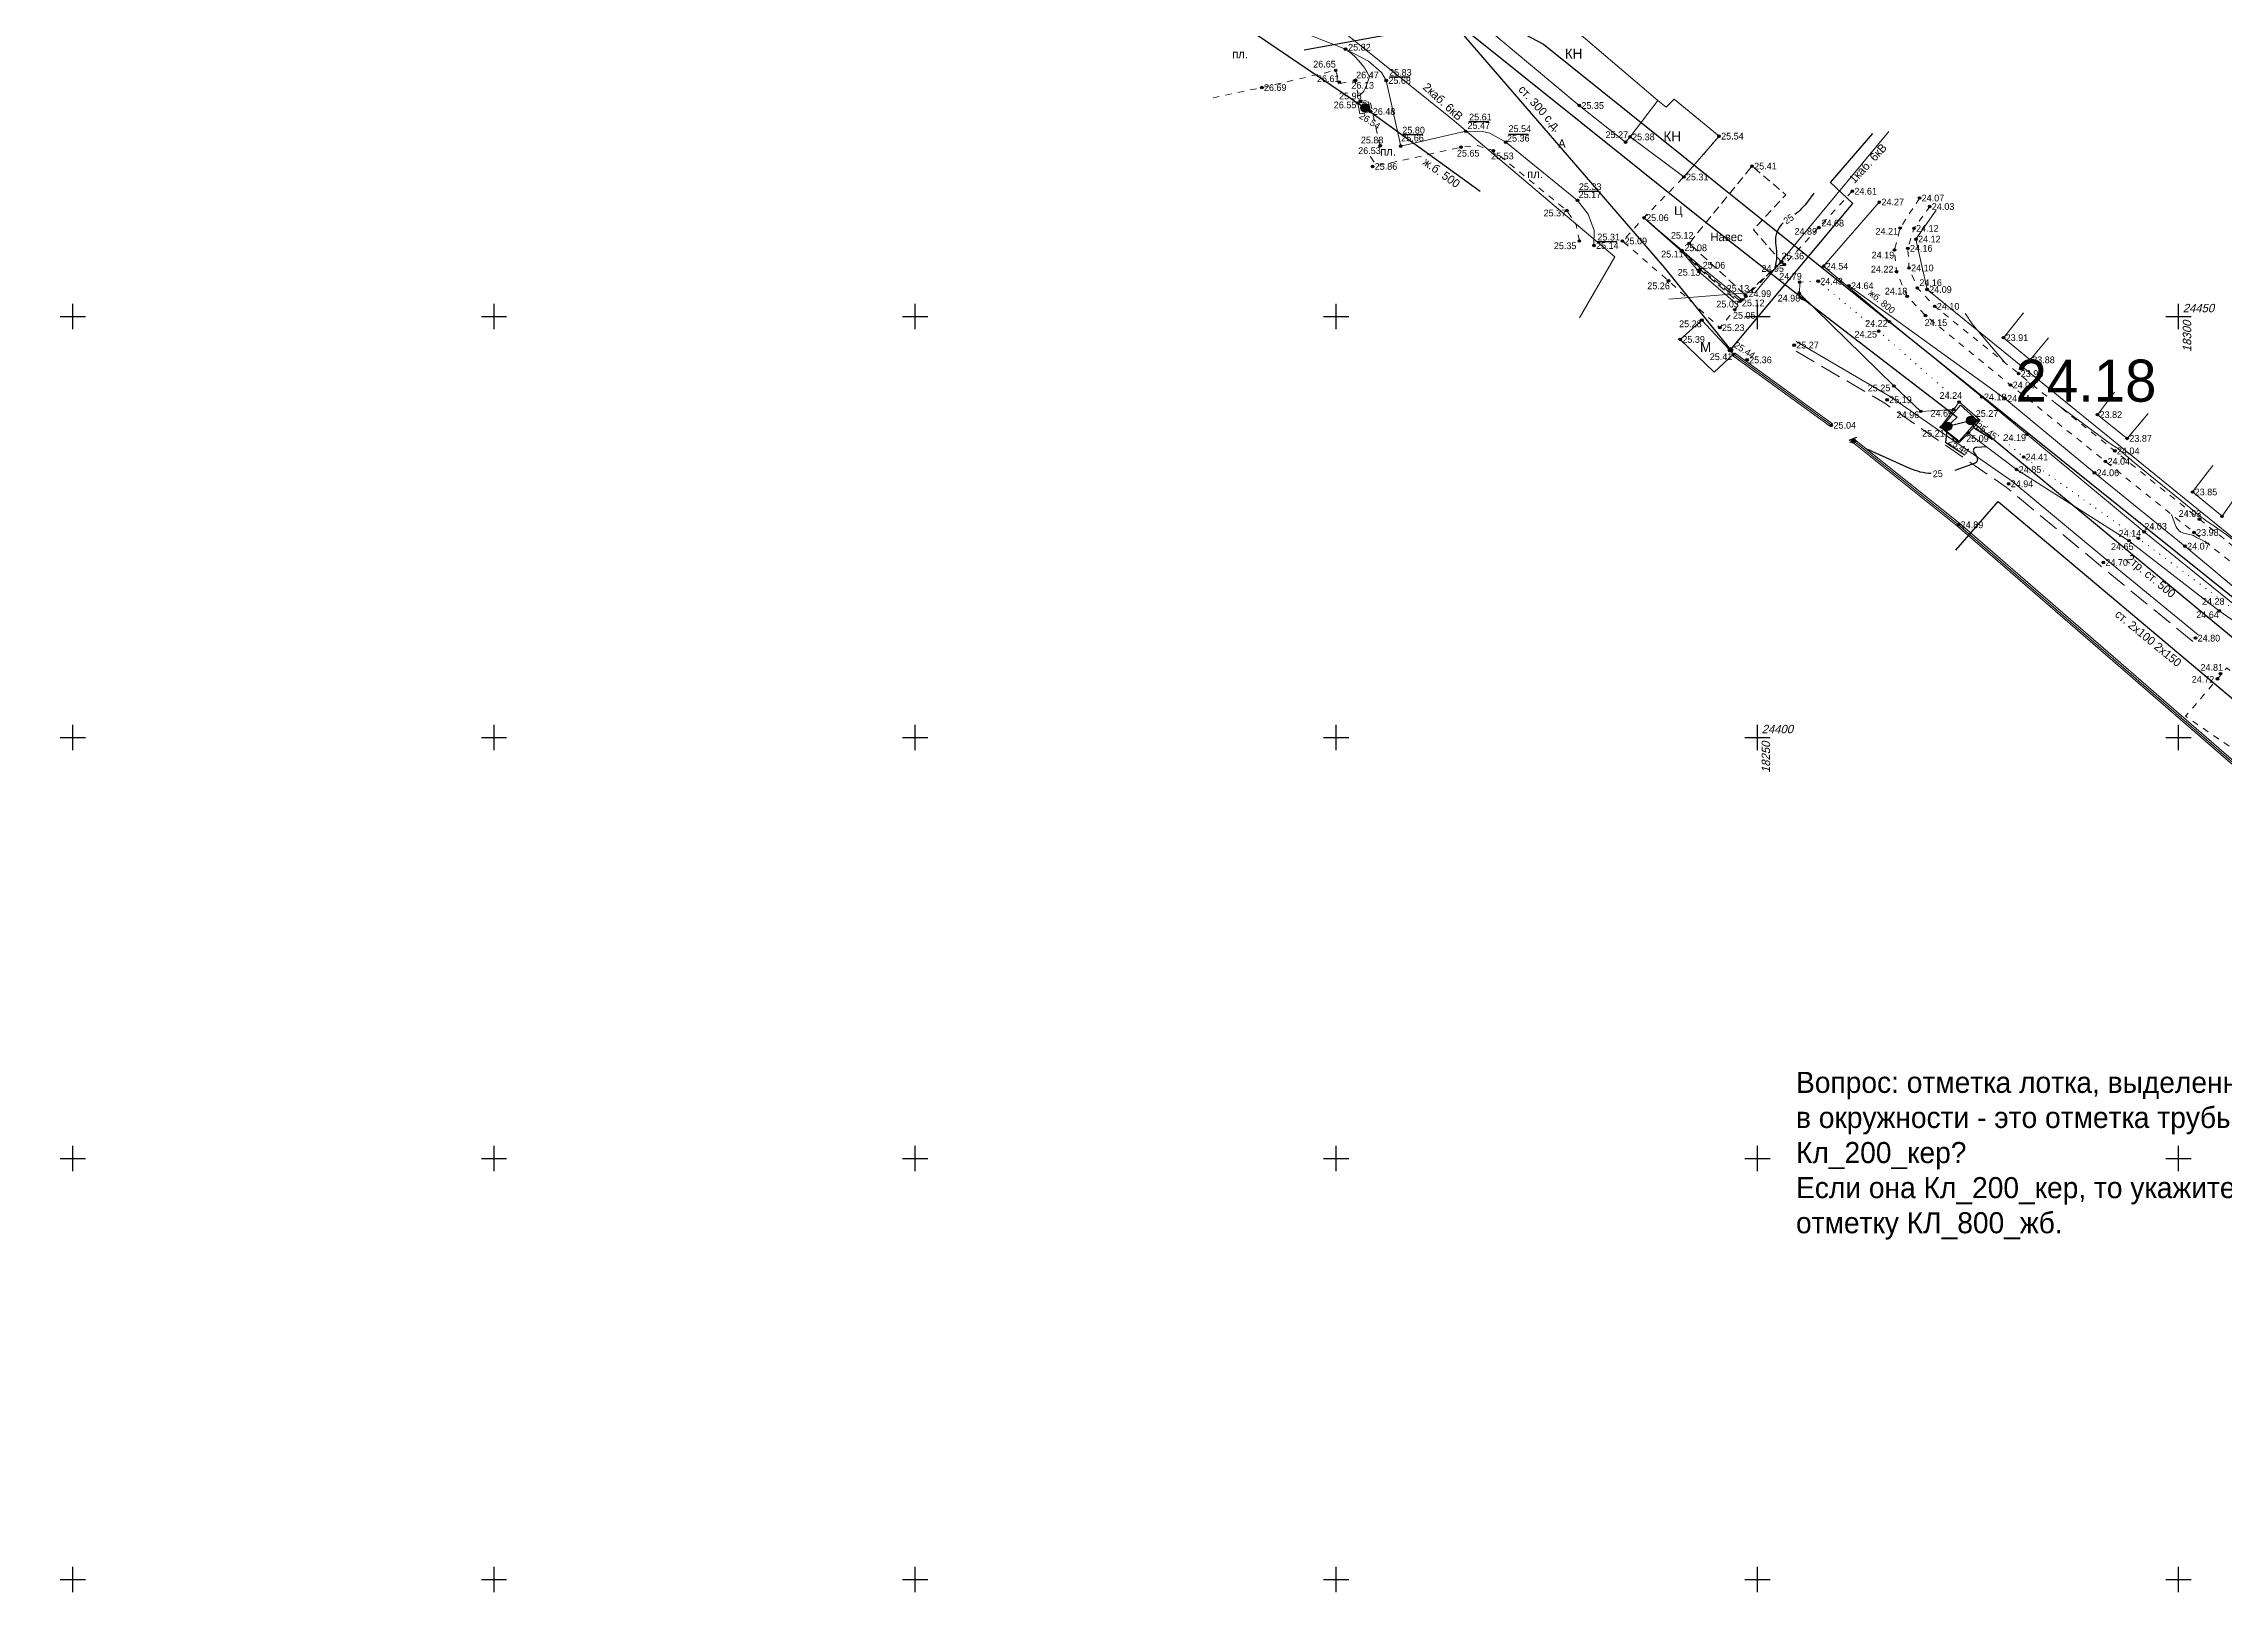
# Model space of a CAD drawing. Header units: metres. Extents: x 16881 to 20071, y 24181 to 25063.
# Drawn here: x 18046.5 to 18305.4, y 24297 to 24482.4 of the extents above; entities that cross this region are included whole.
import ezdxf
from ezdxf.enums import TextEntityAlignment as Align

# ---------------------------------------------------------------- set-up
doc = ezdxf.new("R2010")
doc.units = ezdxf.units.M
for name, pattern in [('g5_01_5x1_5', [1.5, 0.75, -0.75]), ('g5_02x1', [1.5, 1, -0.5]), ('g5_05x2', [3.5, 2.5, -1]), ('g5_366', [0.85, 0.1, -0.75])]:
    doc.linetypes.add(name, pattern=pattern)
for name, color, linetype in [('02_Сетка', 7, 'Continuous'), ('03_Здания и строения', 7, 'Continuous'), ('05_Элементы зданий', 7, 'Continuous'), ('06_Инженерно-технические сооружения', 7, 'Continuous'), ('10_Границы покрытий и угодий', 7, 'Continuous'), ('11_Гидрография', 7, 'Continuous'), ('12_Рельеф', 7, 'Continuous'), ('13_Растительность', 7, 'Continuous'), ('14_Ограждения', 7, 'Continuous'), ('19_Горизонтали', 7, 'Continuous'), ('30_Канализация', 7, 'Continuous'), ('32_Теплосеть', 7, 'Continuous'), ('33_Газопровод', 7, 'Continuous'), ('38_Кабели высокого напряжения', 7, 'Continuous'), ('44_Крышки колодцев', 7, 'Continuous'), ('45_Номера колодцев', 7, 'Continuous'), ('61_Отметки высоты поверхности', 7, 'Continuous'), ('Сетка', 7, 'Continuous')]:
    doc.layers.add(name, color=color, linetype=linetype)
doc.styles.add('LIKE11', font='bm431.shx')
doc.styles.add('LIKE14', font='p131.shx')
doc.styles.add('LIKE17', font='d431.shx')
doc.styles.add('LIKE32', font='peteri.shx')
doc.styles.add('LIKE36', font='pragmai.shx')
doc.styles.add('Line_GUGK', font='')
doc.styles.get('Line_GUGK').set_extended_font_data('Bm431', italic=True)
doc.linetypes.add('g5_084a', pattern='A,0.001,[18,GUGK_2005.shx,S=2.5,R=180,X=0,Y=0],0.5,[18,GUGK_2005.shx,S=6,R=180,X=0,Y=0],0.5', length=1.001)
doc.linetypes.add('g5_084b', pattern='A,0.001,[18,GUGK_2005.shx,S=5,R=180,X=0,Y=0],0.5,[18,GUGK_2005.shx,S=15,R=180,X=0,Y=0],0.5', length=1.001)
doc.linetypes.add('g5_119_1', pattern='A,4,-1,[31,GUGK_2005.shx,S=0.1,R=0,X=0,Y=0],0.35,[31,GUGK_2005.shx,S=0.08,R=0,X=0,Y=0],3.3,[31,GUGK_2005.shx,S=0.08,R=180,X=0,Y=0],0.35,[31,GUGK_2005.shx,S=0.1,R=180,X=0,Y=0],-1', length=10)
doc.linetypes.add('g5_121_g', pattern='A,4,-0.4,["Г",Line_GUGK,S=1,R=0,X=0,Y=-0.5],-1.2,12', length=17.6)
doc.linetypes.add('g5_121_t', pattern='A,4,-0.4,["Т",Line_GUGK,S=1,R=0,X=0,Y=-0.5],-1.2,12', length=17.6)
doc.linetypes.add('g5_122_k', pattern='A,1,-1,1.5,-0.4,["К",Line_GUGK,S=1,R=0,X=0,Y=-0.5],-1.5,1.5,-1,4,-1,4,-1,3', length=20.9)
doc.linetypes.add('g5_122_kl', pattern='A,1,-1,1.5,-0.4,["Кл",Line_GUGK,S=1,R=0,X=0,Y=-0.5],-2.4,1.5,-1,4,-1,4,-1,3', length=21.8)
doc.linetypes.add('g5_122_t', pattern='A,1,-1,1.5,-0.4,["Т",Line_GUGK,S=1,R=0,X=0,Y=-0.5],-1.5,1.5,-1,4,-1,4,-1,3', length=20.9)
doc.linetypes.add('g5_386_4', pattern='A,0,-3.5,[23,GUGK_2005.shx,S=1,R=0,X=3,Y=0],-3.5', length=7)
doc.linetypes.add('g5_397_1', pattern='A,0,-0.625,[39,GUGK_2005.shx,S=0.5,R=0,X=0.5,Y=0],-1.25,[24,GUGK_2005.shx,S=0.5,R=0,X=0.5,Y=0],-0.625', length=2.5)
doc.linetypes.add('g5_472', pattern='A,0,-4,[25,GUGK_2005.shx,S=0.4,R=0,X=0,Y=-0.2],0', length=4)
doc.linetypes.add('g5_474_1a', pattern='A,1,-0.25,[28,GUGK_2005.shx,S=1,R=0,X=0,Y=0],-0.25,1', length=2.5)

# ---------------------------------------------------------------- blocks, each defined once
blk = doc.blocks.new('g5_122_7')
h = blk.add_hatch(color=0)
edge = h.paths.add_edge_path()
edge.add_arc((0, 0), 0.25, 0, 360)
at = {"color": 0}
blk.add_circle((0, 0), 0.25, dxfattribs=at)
blk = doc.blocks.new('g5_474c_1')
h = blk.add_hatch(color=0)
edge = h.paths.add_edge_path()
edge.add_arc((0, 0), 0.25, 0, 360)
at = {"color": 0}
blk.add_line((0, 0.25), (0, 0.5), dxfattribs=at)
blk.add_lwpolyline([(0.25, -0.5), (0.25, 0.5)], dxfattribs=at)
blk.add_circle((0, 0), 0.25, dxfattribs=at)
blk = doc.blocks.new('g5_117t')
h = blk.add_hatch(color=255)
h.paths.add_polyline_path([(-0.04, -0.04), (-0.46, -0.04, 0.367426), (-0.04, -0.46)])
h.paths.add_polyline_path([(0.04, -0.46, 0.367426), (0.46, -0.04), (0.04, -0.04)])
h.paths.add_polyline_path([(0.46, 0.04, 0.921954), (-0.46, 0.04)])
at = {"color": 0}
for points in [[(-0.5, 0), (0.5, 0)], [(0, -0.5), (0, 0)]]:
    blk.add_lwpolyline(points, dxfattribs=at)
blk.add_circle((0, 0), 0.5, dxfattribs=at)
blk = doc.blocks.new('g5_117kb')
h = blk.add_hatch(color=255)
h.paths.add_polyline_path([(0.04, 0.04), (0.46, 0.04, 0.367426), (0.04, 0.46)])
h.paths.add_polyline_path([(-0.04, 0.46, 0.367426), (-0.46, 0.04), (-0.04, 0.04)])
h.paths.add_polyline_path([(-0.04, -0.04), (-0.46, -0.04, 0.367426), (-0.04, -0.46)])
h.paths.add_polyline_path([(0.04, -0.46, 0.367426), (0.46, -0.04), (0.04, -0.04)])
at = {"color": 0}
for points in [[(-0.5, 0), (0.5, 0)], [(0, 0.5), (0, -0.5)]]:
    blk.add_lwpolyline(points, dxfattribs=at)
blk.add_circle((0, 0), 0.5, dxfattribs=at)
blk = doc.blocks.new('g5_012')
at = {"color": 92}
for points in [[(-1.5, 0), (1.5, 0)], [(0, -1.5), (0, 1.5)]]:
    blk.add_lwpolyline(points, dxfattribs=at)
blk = doc.blocks.new('g5_330')
blk.add_hatch(color=0).paths.add_polyline_path([(0.15, 0, 1), (-0.15, 0, 1)])
at = {"color": 0}
blk.add_circle((0, 0), 0.15, dxfattribs=at)

msp = doc.modelspace()

# ---------------------------------------------------------------- linework, layer by layer
at = {"layer": '03_Здания и строения', "color": 7, "linetype": 'Continuous', "lineweight": 20, "flags": 128}
for points in [[(18245.44, 24471.42), (18241.26, 24466.57), (18234.87, 24471.33), (18234.35, 24470.71), (18228.85, 24475.06), (18218.21, 24483.93), (18218.54, 24484.41), (18213.59, 24488.69), (18212.67, 24487.47), (18207.18, 24491.33), (18206.31, 24490.25), (18203.44, 24492.6), (18207.31, 24497.44), (18210.11, 24495.53), (18211.44, 24497.3), (18216.75, 24493.26), (18217.69, 24494.43), (18222.97, 24490.05), (18222.34, 24489.19), (18238.16, 24475.66), (18239.16, 24474.86), (18240.1, 24475.82), (18245.44, 24471.42)], [(18234.87, 24471.33), (18238.16, 24475.66)], [(18240.83, 24447.28), (18243.4, 24449.57), (18247.15, 24445.51), (18244.85, 24443.38), (18240.83, 24447.28)], [(18281.6, 24450.45), (18279.22, 24447.48), (18282.37, 24444.85), (18284.56, 24447.47)], [(18292.39, 24441.01), (18290.37, 24438.34), (18293.9, 24435.52), (18296.4, 24438.49)], [(18304.05, 24432.29), (18301.66, 24429.16), (18305.16, 24426.27), (18307.47, 24429.57)]]:
    msp.add_lwpolyline(points, dxfattribs=at)
at = {"layer": '05_Элементы зданий', "color": 7, "linetype": 'g5_02x1', "lineweight": 20, "flags": 128}
msp.add_lwpolyline([(18252.86, 24456.49), (18248.56, 24452.55), (18241.89, 24458.69), (18249.36, 24467.86), (18253.36, 24464.46), (18249.52, 24460.31), (18252.86, 24456.49), (18252.86, 24456.49)], dxfattribs=at)
at = {"layer": '06_Инженерно-технические сооружения', "color": 7, "linetype": 'Continuous', "lineweight": 20, "flags": 128}
for points in [[(18202.55, 24475.35), (18203.81, 24475.51), (18204.08, 24474.35), (18202.79, 24474.06), (18202.55, 24475.35)], [(18248.13, 24451.98), (18243.42, 24455.77), (18241.04, 24457.87), (18236.53, 24461.73), (18240.96, 24457.79), (18243.06, 24455.33), (18247.62, 24451.39)], [(18271.72, 24436.87), (18273.3, 24438.97), (18273.95, 24439.85), (18276.45, 24437.7), (18275.05, 24436.16), (18273.96, 24435.05), (18271.72, 24436.87)], [(18274.11, 24439.48), (18271.84, 24436.87), (18273.94, 24435.2), (18276.14, 24437.66), (18274.11, 24439.48)]]:
    msp.add_lwpolyline(points, dxfattribs=at)
at = {"layer": '10_Границы покрытий и угодий', "color": 7, "linetype": 'Continuous', "lineweight": 20, "flags": 128}
for points in [[(18182.76, 24485), (18187.83, 24486.11), (18188.86, 24486.23), (18190.83, 24485.77), (18201.1, 24481.75), (18203.84, 24480.34), (18205.37, 24478.99), (18205.93, 24478.03), (18207.65, 24470.23), (18215.36, 24472), (18217.34, 24471.98), (18218.23, 24471.77), (18220.12, 24470.71), (18228.64, 24463.79), (18229.9, 24462.14), (18230.61, 24460.23), (18230.59, 24458.43)], [(18302.33, 24412.19), (18291.38, 24421.16), (18280.12, 24430.53), (18265.66, 24440.53), (18254.61, 24447.03)]]:
    msp.add_lwpolyline(points, dxfattribs=at)
at = {"layer": '10_Границы покрытий и угодий', "color": 7, "linetype": 'g5_01_5x1_5', "lineweight": 20, "flags": 128}
for points in [[(18205.18, 24470.26), (18203.99, 24475.7), (18202.73, 24475.52), (18202.24, 24478.03), (18200.5, 24477.69), (18200.36, 24477.83), (18199.93, 24479.23), (18191.16, 24477.19), (18184.7, 24475.84)], [(18228.86, 24458.97), (18228.46, 24460.93), (18227.38, 24462.58), (18218.65, 24469.7), (18216.78, 24470.31), (18214.8, 24470.11), (18207.9, 24468.56), (18204.31, 24467.82)], [(18261.26, 24464.88), (18257.27, 24460.56), (18253.19, 24456.18), (18252.78, 24456.39), (18248.63, 24452.39), (18247.3, 24450.8), (18245.53, 24448.67), (18239.44, 24454.24), (18233.97, 24458.97), (18236.53, 24461.73), (18241.26, 24466.57), (18245.44, 24471.42)], [(18269.25, 24464.07), (18266.94, 24460.5), (18266.27, 24457.9), (18266.51, 24455.33), (18267.77, 24452.39), (18269.95, 24450.11), (18280.05, 24441.86), (18291.31, 24432.8), (18301.83, 24424.35), (18316.15, 24412.85), (18326.02, 24404.86), (18332.05, 24400.06), (18333.62, 24399.39), (18335.64, 24399.15), (18337.29, 24399.64), (18342.07, 24405.24)], [(18340.47, 24405.56), (18336.55, 24400.99), (18332.9, 24401.46), (18326.78, 24406.34), (18316.78, 24414.41), (18302.49, 24425.93), (18292.43, 24434.04), (18281.01, 24443.22), (18271.05, 24451.21), (18268.99, 24453.38), (18267.99, 24455.77), (18267.86, 24458.1), (18268.58, 24460.46), (18270.45, 24463.06)], [(18308.19, 24406.19), (18310.9, 24403.99), (18311.63, 24400.37), (18310.28, 24398.88), (18308.82, 24397.01), (18300.84, 24402.53), (18304.61, 24406.96), (18305.73, 24408.26), (18308.19, 24406.19)]]:
    msp.add_lwpolyline(points, dxfattribs=at)
at = {"layer": '10_Границы покрытий и угодий', "color": 7, "linetype": 'g5_366', "lineweight": 20, "flags": 128}
for points in [[(18273.95, 24439.85), (18264.39, 24448.26), (18257.21, 24454.19), (18255.02, 24454.08)], [(18315.07, 24407.94), (18305.66, 24415.89), (18295.23, 24423.66), (18281.6, 24433.31), (18276.45, 24437.7)]]:
    msp.add_lwpolyline(points, dxfattribs=at)
at = {"layer": '10_Границы покрытий и угодий', "color": 7, "linetype": 'g5_05x2', "lineweight": 20, "flags": 128}
msp.add_lwpolyline([(18301.7, 24411.42), (18290.74, 24420.39), (18279.51, 24429.74), (18265.12, 24439.69), (18254.11, 24446.17)], dxfattribs=at)
at = {"layer": '11_Гидрография', "color": 92, "linetype": 'g5_02x1', "lineweight": 20, "flags": 128}
msp.add_lwpolyline([(18247.97, 24451.83), (18243.27, 24455.67), (18241.02, 24457.84), (18236.53, 24461.73), (18240.99, 24457.79), (18243.19, 24455.59), (18247.78, 24451.66), (18247.97, 24451.83)], dxfattribs=at)
at = {"layer": '12_Рельеф', "color": 7, "linetype": 'g5_084b', "lineweight": 20, "flags": 128}
msp.add_lwpolyline([(18273.3, 24438.97), (18269.39, 24438.73), (18266.2, 24441.75), (18254.98, 24452.74), (18255.02, 24454.08)], dxfattribs=at)
at = {"layer": '12_Рельеф', "color": 7, "linetype": 'g5_084a', "lineweight": 20, "flags": 128}
msp.add_lwpolyline([(18315.07, 24407.94), (18304.83, 24415.05), (18294.11, 24423.37), (18280.77, 24431.82), (18275.05, 24436.16)], dxfattribs=at)
at = {"layer": '13_Растительность', "color": 92, "linetype": 'g5_397_1', "lineweight": 20, "flags": 128}
msp.add_lwpolyline([(18312.24, 24419.02), (18270.14, 24453.21), (18268.82, 24459.19), (18271.2, 24462.61)], dxfattribs=at)
at = {"layer": '13_Растительность', "color": 92, "linetype": 'g5_386_4', "lineweight": 20, "flags": 128}
msp.add_lwpolyline([(18343.1, 24404.2), (18336.76, 24396.86), (18325.4, 24402.67), (18314.83, 24410.98), (18300.76, 24422.72), (18290.01, 24431.44), (18279.39, 24440.28), (18260.86, 24453.65)], dxfattribs=at)
at = {"layer": '14_Ограждения', "color": 7, "linetype": 'g5_474_1a', "lineweight": 20, "flags": 128}
msp.add_lwpolyline([(18264.47, 24463.59), (18257.86, 24455.97), (18265.66, 24449.39), (18276.64, 24440.44), (18295.91, 24424.42), (18306.02, 24416.27), (18328.16, 24398.12), (18341.04, 24387.44), (18350.32, 24398.47)], dxfattribs=at)
at = {"layer": '14_Ограждения', "color": 7, "linetype": 'Continuous', "lineweight": 20, "flags": 128}
for points in [[(18247.03, 24445.35), (18258.66, 24436.92)], [(18247.27, 24445.68), (18258.9, 24437.24)], [(18261.28, 24435.07), (18273.75, 24425.1), (18343.04, 24365)], [(18261.53, 24435.38), (18274.01, 24425.41), (18343.3, 24365.3)]]:
    msp.add_lwpolyline(points, dxfattribs=at)
at = {"layer": '14_Ограждения', "color": 7, "linetype": 'g5_472', "lineweight": 20, "flags": 128}
for points in [[(18247.15, 24445.51), (18258.78, 24437.08)], [(18261.4, 24435.22), (18273.88, 24425.26), (18343.17, 24365.15)]]:
    msp.add_lwpolyline(points, dxfattribs=at)
at = {"layer": '19_Горизонтали', "color": 32, "linetype": 'Continuous', "lineweight": 20, "flags": 128}
for points, elevation in [([(18201.34, 24481.5), (18201.67, 24481.31, -0.076958), (18202.25, 24480.83), (18202.9, 24480.09, -0.053896), (18203.64, 24479.06), (18203.83, 24478.72, -0.211483), (18203.88, 24478.26), (18203.88, 24478.26, -0.012921), (18203.71, 24477.8), (18203.42, 24477.08, -0.112838), (18203.01, 24476.47), (18202.73, 24476.21)], 26), ([(18274.68, 24450.35), (18275.04, 24449.79, 0.03394), (18275.82, 24448.73), (18279.32, 24444.58)], 24), ([(18317.94, 24415.64), (18317.37, 24415.92, -0.03034), (18316.25, 24416.55), (18315.7, 24416.9, -0.014009), (18313.57, 24418.35), (18306.99, 24423.13, 0.004843), (18304.29, 24425.04), (18303.24, 24425.78, -0.014732), (18302.65, 24426.22), (18302.65, 24426.22, -0.004276), (18302.07, 24426.68), (18294.91, 24432.52, -0.007875), (18293.46, 24433.74), (18293.03, 24434.11, 0.046587), (18292.42, 24434.55), (18292.42, 24434.55, -0.02714), (18291.79, 24434.97), (18285.22, 24439.84)], 24), ([(18299.16, 24426.5), (18299.64, 24425.19, 0.263351), (18300.79, 24424.22), (18301.35, 24424.11, -0.087302), (18301.89, 24423.91), (18301.89, 24423.91, 0.01379), (18302.4, 24423.62), (18303.38, 24423.11)], 24)]:
    msp.add_lwpolyline(points, format="xyb", dxfattribs=dict(at, elevation=elevation))
at = {"layer": '19_Горизонтали', "color": 32, "linetype": 'Continuous', "lineweight": 20, "elevation": 26, "flags": 128}
msp.add_lwpolyline([(18204.01, 24469.06), (18204.49, 24468.33)], dxfattribs=at)
at = {"layer": '19_Горизонтали', "color": 32, "linetype": 'Continuous', "lineweight": 30, "elevation": 25, "flags": 128}
for points in [[(18256.7, 24464.64), (18255.95, 24463.63, -0.071439), (18254.44, 24462.1, -0.071439)], [(18253.07, 24461.12, 0.240807), (18252.15, 24458.75), (18252.25, 24457.78, -0.067846), (18252.2, 24456.44), (18252.09, 24455.78)], [(18254.84, 24452.97), (18254.88, 24452.59, 0.264694), (18255.28, 24452.05), (18256.01, 24451.73)], [(18270.62, 24431.34, -0.091191), (18268.11, 24431.95), (18262.89, 24434.29)], [(18277.21, 24434.52), (18276, 24434.46, 0.588289), (18275.7, 24433.83), (18275.95, 24433.48, -0.145422), (18276.11, 24432.97), (18276.11, 24432.97, -0.326649), (18275.86, 24432.6), (18273.42, 24431.73)]]:
    msp.add_lwpolyline(points, format="xyb", dxfattribs=at)
at = {"layer": '30_Канализация', "color": 42, "linetype": 'g5_122_kl', "lineweight": 30, "flags": 128}
msp.add_lwpolyline([(17981.18, 24764.18), (17973.76, 24619.69), (18068.15, 24564.87), (18224.59, 24482.33), (18357.92, 24375.34), (18432.45, 24314.74), (18453.24, 24297.97), (18504.49, 24313.98), (18591.36, 24418.31), (18643.88, 24411.2), (18665.87, 24407.08), (18685.74, 24402.11)], dxfattribs=at)
at = {"layer": '30_Канализация', "color": 12, "linetype": 'g5_122_k', "lineweight": 30, "flags": 128}
msp.add_lwpolyline([(18131.58, 24542.91), (18127.02, 24519.76), (18134.71, 24515.44), (18176.08, 24493.33), (18203.4, 24474.8), (18217.09, 24464.88)], dxfattribs=at)
at = {"layer": '32_Теплосеть', "color": 5, "linetype": 'g5_122_t', "lineweight": 30, "flags": 128}
for points in [[(18196.44, 24490.86), (18205.51, 24486.7), (18207.92, 24490.04), (18243.15, 24461.76), (18256.27, 24451.48), (18273.72, 24438.03), (18272.58, 24436.96), (18275.33, 24437.65)], [(18273.57, 24422.25), (18278.57, 24428.04), (18310.76, 24400.96), (18333.83, 24381.48), (18359.58, 24359.68), (18367.79, 24352.49), (18369.28, 24345.02)]]:
    msp.add_lwpolyline(points, dxfattribs=at)
at = {"layer": '32_Теплосеть', "color": 5, "linetype": 'g5_121_t', "lineweight": 30, "flags": 128}
msp.add_lwpolyline([(18275.33, 24437.65), (18303.31, 24414.46), (18341.99, 24382.51), (18345.42, 24379.69), (18374.81, 24355.4), (18387.83, 24344.83), (18408.4, 24327.99), (18420.93, 24317.91), (18430.91, 24309.67), (18449.31, 24297.04), (18467.7, 24318.12)], dxfattribs=at)
at = {"layer": '33_Газопровод', "color": 132, "linetype": 'g5_121_g', "lineweight": 30, "flags": 128}
for points in [[(18196.17, 24481.68), (18213.82, 24484.86), (18238.98, 24455.77), (18246.8, 24446.04)], [(18246.8, 24446.04), (18261.31, 24463.42), (18258.68, 24465.9), (18263.68, 24471.72)]]:
    msp.add_lwpolyline(points, dxfattribs=at)
at = {"layer": '38_Кабели высокого напряжения', "color": 1, "linetype": 'g5_119_1', "lineweight": 20, "flags": 128}
for points in [[(18182.46, 24498.63), (18213.77, 24473.44), (18233.05, 24457.08), (18228.88, 24449.83)], [(18265.58, 24471.97), (18249.77, 24452.89), (18239.48, 24452.04)]]:
    msp.add_lwpolyline(points, dxfattribs=at)
at = {"layer": '45_Номера колодцев', "flags": 128}
for points in [[(18274.62, 24433.55), (18272.37, 24435), (18272.58, 24436.96)], [(18277.86, 24435.39), (18275.76, 24436.71), (18275.33, 24437.65)]]:
    msp.add_lwpolyline(points, dxfattribs=at)
at = {"layer": '61_Отметки высоты поверхности', "flags": 128}
for points in [[(18206.31, 24478.46), (18208.72, 24478.46)], [(18215.73, 24473.17), (18218.12, 24473.16)], [(18207.91, 24471.61), (18210.28, 24471.62)], [(18220.43, 24471.66), (18222.81, 24471.66)], [(18228.8, 24464.87), (18231.2, 24464.87)], [(18230.99, 24458.91), (18233.31, 24458.91)]]:
    msp.add_lwpolyline(points, dxfattribs=at)

# ---------------------------------------------------------------- block references
at = {"layer": '02_Сетка', "color": 92, "linetype": 'Continuous', "lineweight": 15, "ltscale": 0.5}
for p in [(18050, 24450), (18100, 24450), (18150, 24450), (18200, 24450), (18250, 24450), (18300, 24450), (18050, 24400), (18100, 24400), (18150, 24400), (18200, 24400), (18250, 24400), (18300, 24400), (18050, 24350), (18100, 24350), (18150, 24350), (18200, 24350), (18250, 24350), (18300, 24350), (18050, 24300), (18100, 24300), (18150, 24300), (18200, 24300), (18250, 24300), (18300, 24300)]:
    msp.add_blockref('g5_012', p, dxfattribs=at)
at = {"layer": '14_Ограждения', "color": 7, "linetype": 'Continuous', "lineweight": 20, "rotation": 111.9532308922415}
msp.add_blockref('g5_474c_1', (18261.4, 24435.22, 25.01), dxfattribs=at)
at = {"layer": '44_Крышки колодцев', "color": 7, "linetype": 'Continuous', "lineweight": 20, "rotation": 327.2608096277772}
for name, p in [('g5_117kb', (18203.4, 24474.8, 26.54)), ('g5_122_7', (18246.8, 24446.04, 25.44)), ('g5_117t', (18272.58, 24436.96, 25.44)), ('g5_117t', (18275.33, 24437.65, 25.45))]:
    msp.add_blockref(name, p, dxfattribs=at)
at = {"layer": '61_Отметки высоты поверхности', "color": 7, "linetype": 'Continuous', "lineweight": 20}
for p in [(18201.1, 24481.75, 25.82), (18199.93, 24479.23, 26.65), (18200.36, 24477.83, 26.61), (18202.24, 24478.03, 26.47), (18202.28, 24478.06, 26.13), (18205.93, 24478.03, 25.68), (18191.16, 24477.19, 26.69), (18202.55, 24475.35, 26.55), (18202.88, 24475.59, 25.96), (18228.85, 24475.06, 25.35), (18204.08, 24474.35, 26.48), (18205.18, 24470.26, 26.53), (18205.22, 24470.29, 25.88), (18207.65, 24470.23, 25.66), (18214.8, 24470.11, 25.65), (18215.36, 24472, 25.47), (18218.65, 24469.7, 25.53), (18220.12, 24470.71, 25.36), (18234.35, 24470.71, 25.27), (18234.87, 24471.33, 25.38), (18245.44, 24471.42, 25.55), (18204.31, 24467.82, 25.86), (18249.36, 24467.86, 25.41), (18241.26, 24466.57, 25.31), (18261.26, 24464.88, 24.61), (18227.38, 24462.58, 25.37), (18228.64, 24463.79, 25.17), (18236.53, 24461.73, 25.06), (18264.47, 24463.59, 24.27), (18269.25, 24464.07, 24.07), (18270.45, 24463.06, 24.03), (18257.27, 24460.56, 24.68), (18257.29, 24460.55, 24.89), (18266.94, 24460.5, 24.21), (18268.58, 24460.46, 24.12), (18268.82, 24459.19, 24.12), (18228.86, 24458.97, 25.35), (18230.59, 24458.43, 25.14), (18233.97, 24458.97, 25.09), (18240.96, 24457.79, 25.11), (18241.02, 24457.84, 25.08), (18241.89, 24458.69, 25.11), (18266.27, 24457.9, 24.19), (18267.86, 24458.1, 24.16), (18239.44, 24454.24, 25.26), (18243.06, 24455.33, 25.13), (18243.19, 24455.59, 25.06), (18252.86, 24456.49, 24.97), (18253.19, 24456.18, 24.95), (18255.02, 24454.08, 24.79), (18257.21, 24454.19, 24.43), (18257.86, 24455.97, 24.54), (18266.51, 24455.33, 24.22), (18267.99, 24455.77, 24.1), (18247.97, 24451.83, 25.03), (18248.13, 24451.98, 25.12), (18248.56, 24452.55, 25.13), (18248.63, 24452.39, 24.99), (18254.98, 24452.74, 24.98), (18260.86, 24453.65, 24.64), (18267.77, 24452.39, 24.18), (18268.99, 24453.38, 24.16), (18270.14, 24453.21, 24.09), (18243.4, 24449.57, 25.29), (18247.3, 24450.8, 25.05), (18265.66, 24449.39, 24.22), (18269.95, 24450.11, 24.15), (18271.05, 24451.21, 24.1), (18240.83, 24447.28, 25.39), (18245.53, 24448.67, 25.23), (18254.36, 24446.6, 25.27), (18264.39, 24448.26, 24.25), (18279.22, 24447.48, 23.91), (18247.15, 24445.51, 25.41), (18248.77, 24444.85, 25.36), (18282.37, 24444.85, 23.89), (18266.2, 24441.75, 25.25), (18280.05, 24441.86, 24), (18281.01, 24443.22, 23.98), (18265.39, 24440.11, 25.19), (18269.39, 24438.73, 24.96), (18273.3, 24438.97, 24.69), (18273.95, 24439.85, 24.23), (18276.64, 24440.44, 24.18), (18279.39, 24440.28, 24.04), (18258.78, 24437.08, 25.05), (18271.84, 24436.87, 25.21), (18275.05, 24436.16, 25.09), (18276.14, 24437.66, 25.27), (18282, 24436.01, 24.19), (18290.37, 24438.34, 23.82), (18281.6, 24433.31, 24.41), (18292.43, 24434.04, 24.04), (18293.9, 24435.52, 23.87), (18280.77, 24431.82, 24.85), (18290.01, 24431.44, 24.06), (18291.31, 24432.8, 24.04), (18279.82, 24430.13, 24.94), (18301.66, 24429.16, 23.85), (18302.49, 24425.93, 24.03), (18305.16, 24426.27, 23.86), (18273.88, 24425.26, 24.89), (18294.11, 24423.37, 24.65), (18295.23, 24423.66, 24.14), (18295.91, 24424.42, 24.03), (18301.83, 24424.35, 23.98), (18291.06, 24420.78, 24.7), (18300.76, 24422.72, 24.07), (18304.83, 24415.05, 24.64), (18302.01, 24411.81, 24.8), (18304.97, 24407.58, 24.81), (18304.61, 24406.96, 24.72)]:
    msp.add_blockref('g5_330', p, dxfattribs=at)

# ---------------------------------------------------------------- texts
at = {"color": 6, "linetype": 'ByBlock', "lineweight": 60, "insert": (18280.64, 24444.88), "char_height": 5, "attachment_point": 1}
msp.add_mtext_dynamic_manual_height_columns('24.18', width=3.0861, gutter_width=12.5, heights=[0], dxfattribs=at)
at = {"color": 1, "linetype": 'ByBlock', "lineweight": 20, "insert": (18254.58, 24360.29), "char_height": 2.5, "attachment_point": 1}
msp.add_mtext_dynamic_manual_height_columns('Вопрос: отметка лотка, выделенная красным цветом в окружности - это отметка трубы Кл_800_жб или Кл_200_кер?\\PЕсли она Кл_200_кер, то укажите, пожалуйста, отметку КЛ_800_жб.', width=83.4875, gutter_width=12.5, heights=[0], dxfattribs=at)
at = {"layer": '03_Здания и строения', "color": 7, "linetype": 'Continuous', "lineweight": 15, "style": 'LIKE14'}
for s, p in [('КН', (18227.13, 24480.63)), ('КН', (18238.84, 24470.8)), ('М', (18243.18, 24445.77))]:
    msp.add_text(s, height=1.2, dxfattribs=at).set_placement(p)
at = {"layer": '05_Элементы зданий', "color": 7, "linetype": 'Continuous', "lineweight": 15, "style": 'LIKE11'}
msp.add_text('Навес', height=1, dxfattribs=at).set_placement((18244.41, 24458.95))
at = {"layer": '10_Границы покрытий и угодий', "color": 7, "linetype": 'Continuous', "lineweight": 15, "style": 'LIKE11'}
for s, p in [('пл.', (18187.64, 24480.68)), ('пл.', (18205.21, 24469.12)), ('А', (18226.34, 24470.04)), ('пл.', (18222.66, 24466.43)), ('Ц', (18240.12, 24462.08))]:
    msp.add_text(s, height=1, dxfattribs=at).set_placement(p)
at = {"layer": '19_Горизонтали', "color": 32, "linetype": 'Continuous', "lineweight": 15, "style": 'LIKE36'}
for rotation, p in [(34.6722, (18253.44, 24460.91)), (4.2142, (18270.84, 24430.89))]:
    msp.add_text('25', height=0.8, rotation=rotation, dxfattribs=at).set_placement(p)
at = {"layer": '30_Канализация', "color": 12, "linetype": 'Continuous', "lineweight": 15, "style": 'LIKE32'}
msp.add_text('ж.б. 500', height=1, rotation=324.4091, dxfattribs=at).set_placement((18210.16, 24468.12))
at = {"layer": '30_Канализация', "color": 42, "linetype": 'Continuous', "lineweight": 20, "style": 'LIKE11'}
msp.add_text('жб. 800', height=0.8, rotation=319.949, dxfattribs=at).set_placement((18263.08, 24452.66, 12.16))
at = {"layer": '32_Теплосеть', "color": 5, "linetype": 'Continuous', "lineweight": 15, "style": 'LIKE32'}
for s, rotation, p in [('2тр. ст. 500', 320.1881, (18293.67, 24421.06)), ('ст. 2х100 2х150', 320.5048, (18292.35, 24414.47))]:
    msp.add_text(s, height=1, rotation=rotation, dxfattribs=at).set_placement(p)
at = {"layer": '33_Газопровод', "color": 132, "linetype": 'Continuous', "lineweight": 15, "style": 'LIKE32'}
msp.add_text('ст. 300 с.д.', height=1, rotation=311.8528, dxfattribs=at).set_placement((18221.54, 24476.91))
at = {"layer": '38_Кабели высокого напряжения', "color": 1, "linetype": 'Continuous', "lineweight": 20, "style": 'LIKE32'}
for s, rotation, p in [('2каб. 6кВ', 317.5368, (18210.19, 24477.11)), ('1каб. 6кВ', 47.2137, (18261.51, 24465.72))]:
    msp.add_text(s, height=1, rotation=rotation, dxfattribs=at).set_placement(p)
at = {"layer": '45_Номера колодцев', "color": 7, "linetype": 'Continuous', "lineweight": 15, "ltscale": 0.5, "style": 'LIKE17'}
for s, p in [('26.54', (18202.64, 24473.62)), ('25.44', (18247.13, 24446.39)), ('25.45', (18275.86, 24436.76)), ('25.44', (18272.57, 24434.97))]:
    msp.add_text(s, height=0.8, rotation=327.2608, dxfattribs=at).set_placement(p)
at = {"layer": '61_Отметки высоты поверхности', "color": 7, "linetype": 'Continuous', "lineweight": 15, "ltscale": 0.5, "style": 'LIKE17'}
for s, p in [('26.65', (18197.26, 24479.57)), ('25.82', (18201.41, 24481.58)), ('26.69', (18191.41, 24476.79)), ('26.61', (18197.7, 24477.84)), ('26.13', (18201.79, 24477.06)), ('26.47', (18202.36, 24478.28)), ('25.68', (18206.18, 24477.63)), ('25.83', (18206.27, 24478.59)), ('26.55', (18199.7, 24474.73)), ('25.96', (18200.33, 24475.79)), ('25.35', (18229.1, 24474.66)), ('26.48', (18204.33, 24473.95)), ('25.80', (18207.84, 24471.73)), ('25.47', (18215.58, 24472.28)), ('25.61', (18215.77, 24473.29)), ('25.54', (18220.45, 24471.9)), ('26.53', (18202.6, 24469.3)), ('25.88', (18202.92, 24470.56)), ('25.66', (18207.71, 24470.8)), ('25.65', (18214.32, 24468.99)), ('25.36', (18220.27, 24470.77)), ('25.27', (18231.97, 24471.19)), ('25.38', (18235.12, 24470.93)), ('25.54', (18245.69, 24471.02)), ('25.86', (18204.56, 24467.42)), ('25.53', (18218.38, 24468.67)), ('25.41', (18249.61, 24467.46)), ('25.17', (18228.77, 24464.07)), ('25.33', (18228.8, 24465.02)), ('25.31', (18241.51, 24466.17)), ('24.61', (18261.51, 24464.48)), ('24.07', (18269.5, 24463.67)), ('25.37', (18224.61, 24461.89)), ('25.06', (18236.78, 24461.33)), ('24.27', (18264.72, 24463.19)), ('24.03', (18270.7, 24462.66)), ('25.31', (18231, 24459.03)), ('25.09', (18234.22, 24458.57)), ('25.12', (18239.73, 24459.24)), ('24.89', (18254.4, 24459.71)), ('24.68', (18257.6, 24460.69)), ('24.21', (18264.02, 24459.72)), ('24.12', (18268.83, 24460.06)), ('24.12', (18269.07, 24458.79)), ('25.35', (18225.83, 24458)), ('25.14', (18230.84, 24458.03)), ('25.11', (18238.57, 24457.01)), ('25.08', (18241.33, 24457.76)), ('25.36', (18252.86, 24456.79)), ('24.19', (18263.56, 24456.89)), ('24.16', (18268.11, 24457.7)), ('25.13', (18240.54, 24454.85)), ('25.06', (18243.5, 24455.69)), ('24.95', (18250.47, 24455.3)), ('24.79', (18252.59, 24454.38)), ('24.43', (18257.46, 24453.79)), ('24.54', (18258.11, 24455.57)), ('24.22', (18263.47, 24455.22)), ('24.10', (18268.24, 24455.37)), ('24.16', (18269.22, 24453.62)), ('25.26', (18236.92, 24453.24)), ('25.03', (18245.12, 24451.07)), ('25.13', (18246.35, 24452.94)), ('25.12', (18248.16, 24451.21)), ('24.99', (18248.95, 24452.31)), ('24.98', (18252.4, 24451.78)), ('24.64', (18261.11, 24453.25)), ('24.18', (18265.12, 24452.61)), ('24.09', (18270.39, 24452.81)), ('24.10', (18271.3, 24450.81)), ('25.28', (18240.7, 24448.73)), ('25.23', (18245.78, 24448.27)), ('25.05', (18247.1, 24449.74)), ('24.22', (18262.79, 24448.79)), ('24.15', (18269.85, 24448.87)), ('25.39', (18241.08, 24446.88)), ('25.27', (18254.61, 24446.2)), ('24.25', (18261.52, 24447.49)), ('23.91', (18279.47, 24447.08)), ('25.41', (18244.34, 24444.82)), ('25.36', (18249.02, 24444.45)), ('23.88', (18282.62, 24444.45)), ('25.25', (18263.1, 24441.12)), ('24.00', (18280.3, 24441.46)), ('23.98', (18281.26, 24442.82)), ('25.19', (18265.64, 24439.71)), ('24.96', (18266.53, 24437.93)), ('24.69', (18270.54, 24438.11)), ('24.24', (18271.63, 24440.22)), ('25.27', (18275.92, 24438.08)), ('24.18', (18276.89, 24440.04)), ('24.04', (18279.64, 24439.88)), ('23.82', (18290.62, 24437.94)), ('25.04', (18259.03, 24436.68)), ('25.21', (18269.55, 24435.72)), ('24.19', (18279.21, 24435.21)), ('25.09', (18274.78, 24435.1)), ('24.41', (18281.85, 24432.91)), ('24.04', (18292.68, 24433.64)), ('23.87', (18294.15, 24435.12)), ('24.85', (18281.02, 24431.42)), ('24.06', (18290.26, 24431.04)), ('24.04', (18291.56, 24432.4)), ('24.94', (18280.07, 24429.73)), ('23.85', (18301.91, 24428.76)), ('24.89', (18274.13, 24424.86)), ('24.03', (18300.01, 24426.2)), ('24.65', (18291.98, 24422.27)), ('24.14', (18292.89, 24423.85)), ('24.03', (18295.93, 24424.68)), ('24.07', (18301.01, 24422.32)), ('23.98', (18302.08, 24423.95)), ('24.70', (18291.31, 24420.38)), ('24.28', (18302.78, 24415.77)), ('24.64', (18302.1, 24414.18)), ('24.80', (18302.26, 24411.4)), ('24.81', (18302.6, 24407.92)), ('24.72', (18301.56, 24406.5))]:
    msp.add_text(s, height=0.8, dxfattribs=at).set_placement(p)
at = {"layer": 'Сетка', "color": 3, "oblique": 15}
for s, p in [('24450', (18300.5, 24450.5)), ('24400', (18250.5, 24400.5))]:
    msp.add_text(s, height=1, dxfattribs=at).set_placement(p)
for s, p in [('18300', (18300.5, 24449.5)), ('18250', (18250.5, 24399.5))]:
    msp.add_text(s, height=1, rotation=90, dxfattribs=at).set_placement(p, align=Align.TOP_RIGHT)

doc.saveas('drawing.dxf')
